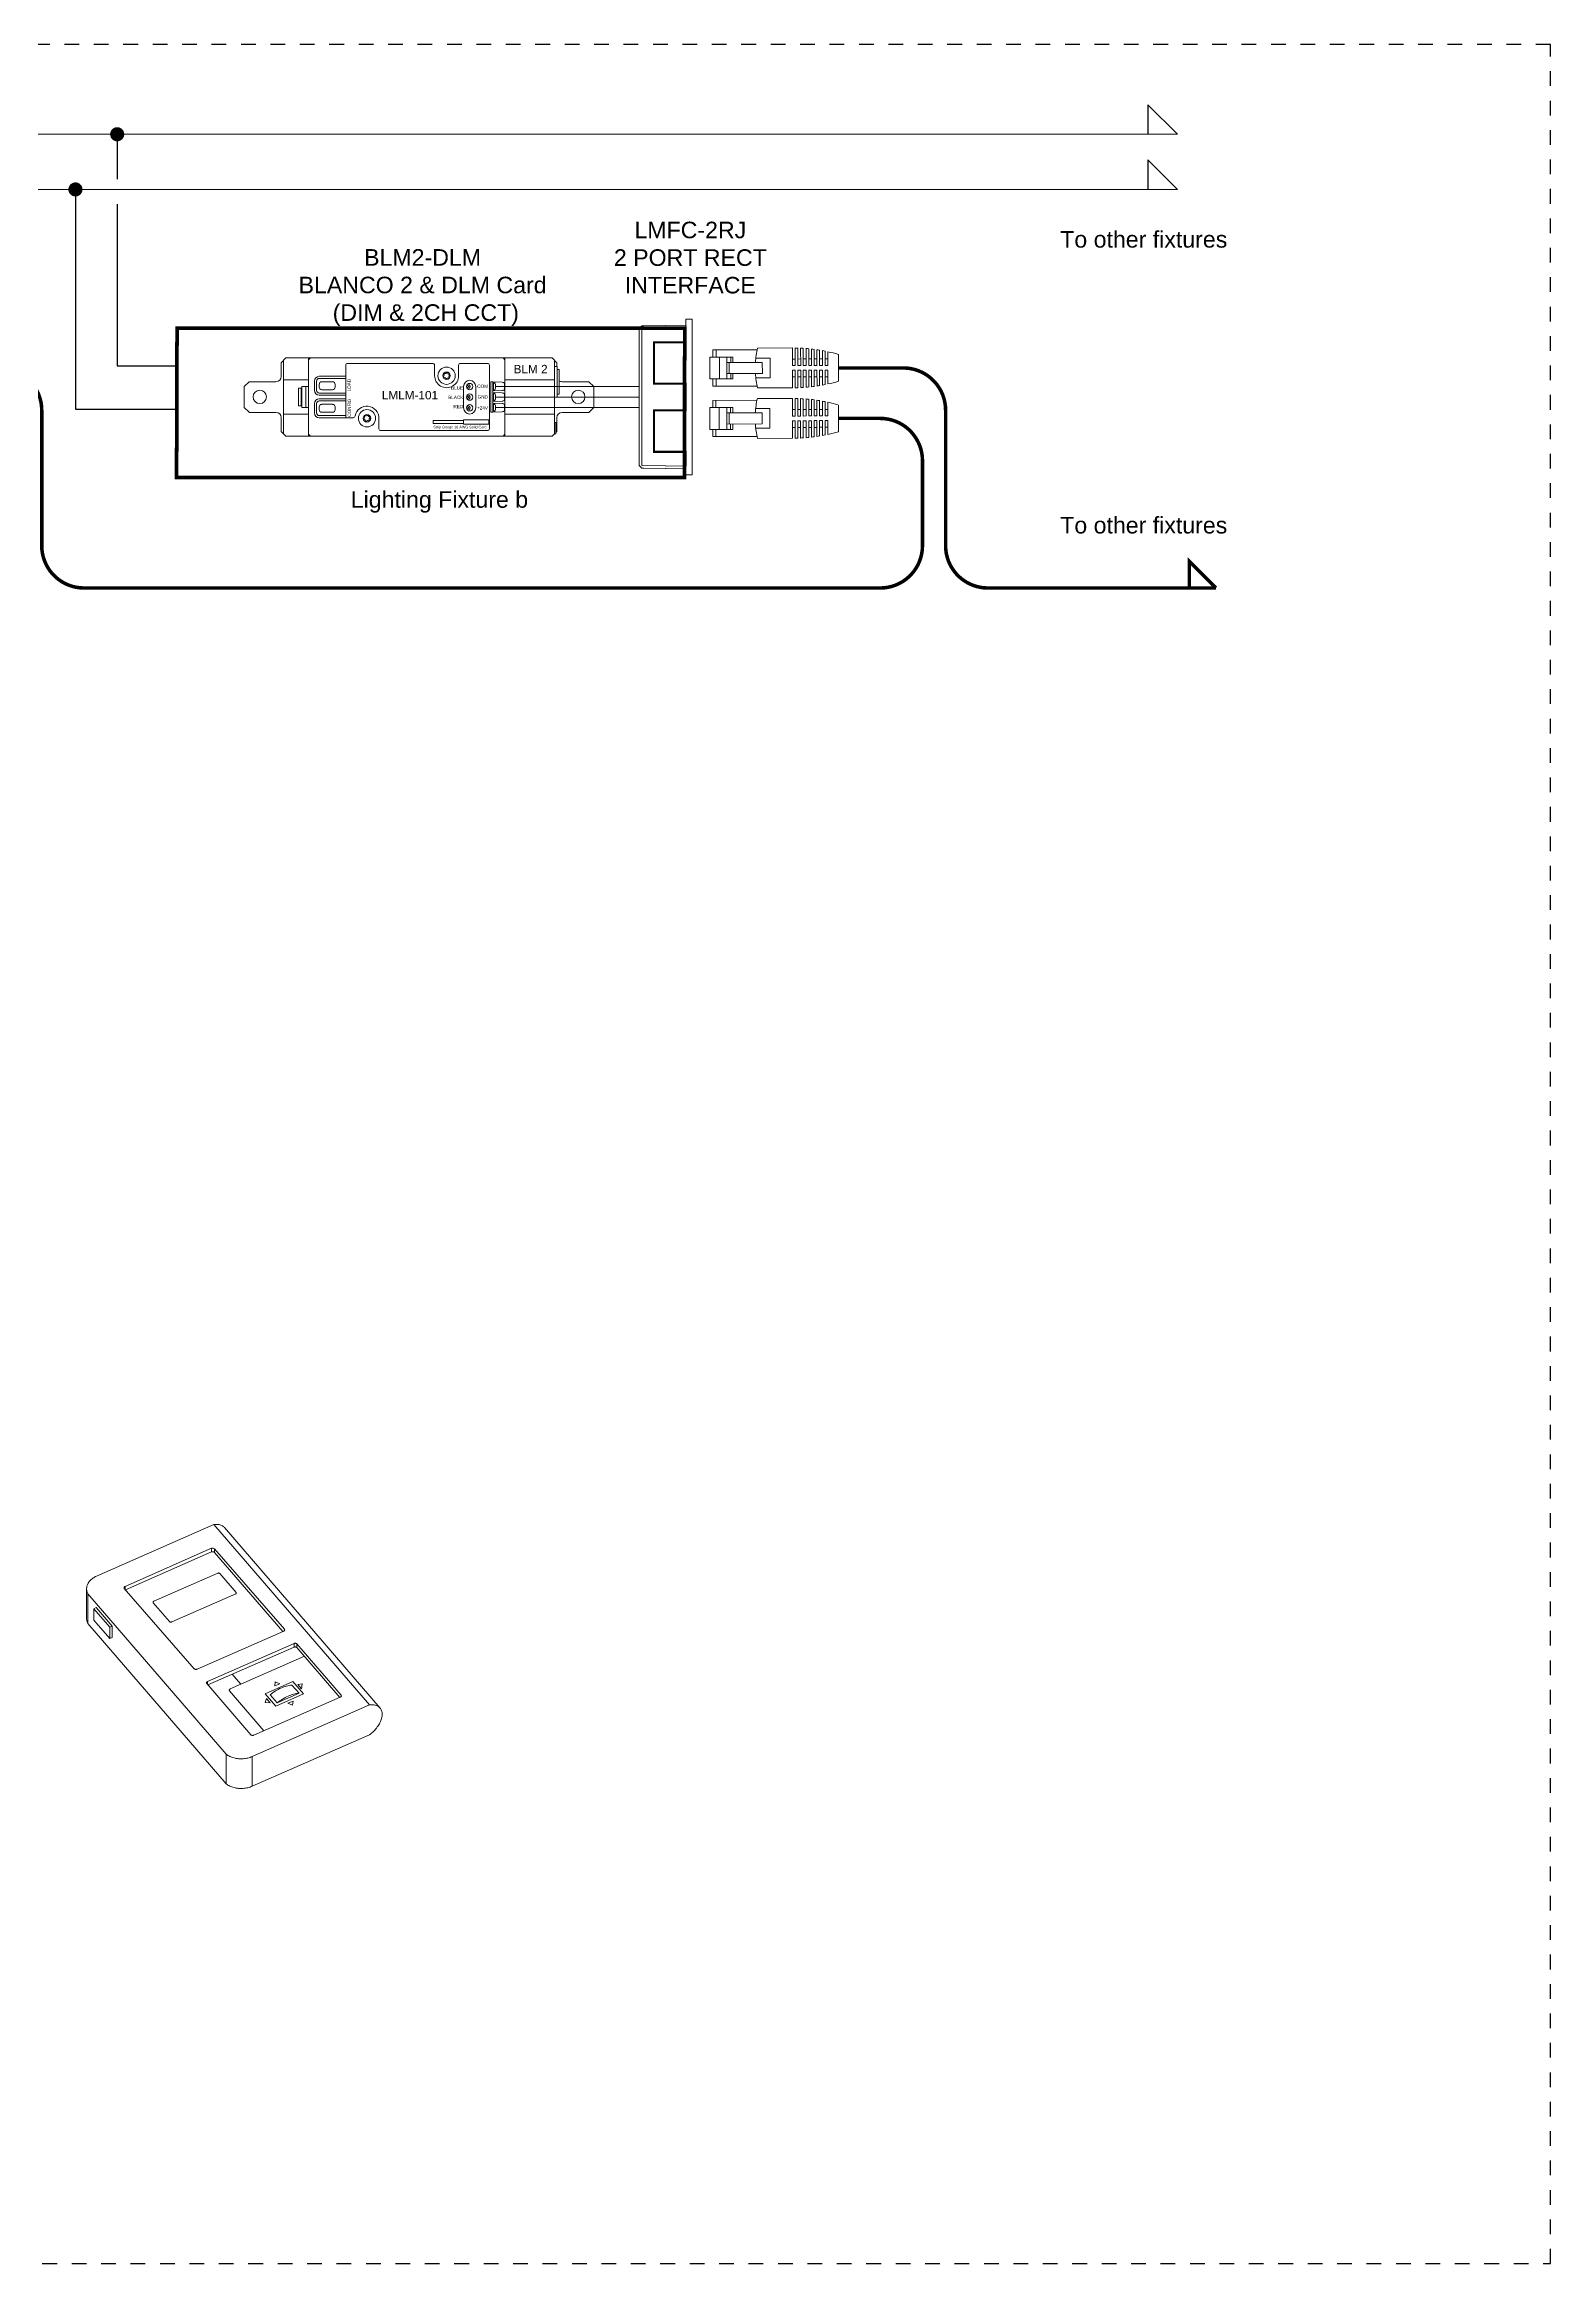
# Model space of a CAD drawing. Header units: inches. Extents: x -60 to 2005, y -577 to 104.
# Drawn here: x 347.67 to 373.26, y -100.17 to -62.46 of the extents above; entities that cross this region are included whole.
import ezdxf

# ---------------------------------------------------------------- set-up
doc = ezdxf.new("R2010")
doc.units = ezdxf.units.IN
doc.header["$MEASUREMENT"] = 0
doc.linetypes.add('Demo', pattern=[0.5, 0.25, -0.25])
doc.linetypes.add('SLD-Solid', pattern=[0])
doc.layers.get('0').update_dxf_attribs({"lineweight": 5})
doc.layers.add('PS Borders', color=40, linetype='Demo', lineweight=5, plot=False)
for name, color, linetype, lineweight in [('WS', 3, 'Continuous', 5), ('WS_DETAIL', 7, 'Continuous', 5), ('WS_LineVoltage', 1, 'Continuous', 5)]:
    doc.layers.add(name, color=color, linetype=linetype, lineweight=lineweight)
doc.styles.add('ARIAL', font='arial.ttf')

# ---------------------------------------------------------------- blocks, each defined once
blk = doc.blocks.new('LMCT-100_i')
at = {"extrusion": (0, 0.700492, 0.71366)}
for p, q in [((-24.44, 12.57), (-4.49, 21.34)), ((21.96, -9.31), (-4.49, 21.34)), ((-2.72, 20.82), (23.73, -9.83)), ((-19.6, 10.84), (-4.88, 17.31)), ((-4.88, 16.69), (-19.52, 10.26)), ((-4.89, 17.31), (-4.89, 16.68)), ((-4.39, 17.23), (7.47, 3.58)), ((-4.39, 17.22), (-4.39, 16.6)), ((7.2, 3.17), (-4.39, 16.6)), ((-14.71, 8.31), (-3.84, 13.09)), ((-3.47, 13.03), (-0.73, 9.81)), ((-26.13, 10.41), (-26.13, 5.37)), ((-25.93, 9.59), (-25.93, 4.54)), ((-25.92, 9.59), (-2.4, -17.69)), ((-7.85, -3.15), (-19.72, 10.49)), ((-19.6, 10.84), (-19.6, 10.35)), ((-12.03, 4.85), (-14.8, 8.05)), ((-0.8, 9.56), (-11.67, 4.79)), ((-24.48, 7.23), (-24.92, 7.04)), ((-24.92, 7.04), (-22.2, 3.89)), ((-24.92, 7.04), (-24.92, 5.11)), ((-22.2, 1.96), (-24.92, 5.11)), ((-22.2, 3.89), (-21.76, 4.08)), ((-22.2, 1.96), (-22.2, 3.89)), ((-21.76, 2.15), (-21.76, 4.08)), ((-21.76, 2.15), (-22.2, 1.96)), ((7.36, 3.23), (-7.36, -3.23)), ((-5.6, -5.33), (9.12, 1.14)), ((9.12, 0.51), (-5.52, -5.91)), ((7.47, 3.58), (7.47, 3.31)), ((9.12, 1.14), (9.12, 0.51)), ((9.61, 1.05), (17.1, -7.63)), ((9.61, 1.05), (9.61, 0.43)), ((16.9, -8.02), (9.61, 0.43)), ((-1.72, -6.58), (10.88, -1.04)), ((1.77, -14.36), (-5.72, -5.68)), ((-5.6, -5.33), (-5.6, -5.82)), ((3.96, -13.7), (-1.84, -6.93)), ((0.07, -5.79), (-1.38, -4.1)), ((4.2, -7.4), (8.9, -5.34)), ((6, -9.49), (4.2, -7.4)), ((6, -9.49), (10.7, -7.42)), ((6.24, -8.97), (9.96, -7.33)), ((8.76, -5.94), (9.96, -7.33)), ((10.7, -7.42), (8.9, -5.34)), ((21.96, -9.31), (2, -18.08)), ((16.98, -7.98), (2.27, -14.44)), ((5.05, -8.96), (4.42, -8.23)), ((6.24, -8.97), (5.04, -7.57)), ((17.1, -7.63), (17.1, -7.9)), ((2, -23.12), (21.96, -14.36)), ((-2.4, -22.73), (-2.4, -17.69)), ((2, -18.08), (2, -23.12))]:
    blk.add_line(p, q, dxfattribs=at)
for p, q in [((5.83, -6.07), (5.93, -5.37)), ((6.71, -5.7), (5.93, -5.37)), ((9.78, -5.85), (10.48, -5.73)), ((10.4, -6.57), (10.48, -5.73)), ((4.42, -8.23), (4.2, -8.91)), ((5.05, -8.96), (4.2, -8.91)), ((8.87, -9.36), (8.09, -9.03)), ((8.87, -9.36), (8.97, -8.66))]:
    blk.add_line(p, q)
at = {"extrusion": (-0.310472, -0.62793, 0.71366)}
for p, q in [((6.71, -5.7), (5.83, -6.07)), ((8.97, -8.66), (8.09, -9.03))]:
    blk.add_line(p, q, dxfattribs=at)
at = {"extrusion": (-0.692921, 0.102711, 0.71366)}
blk.add_line((10.4, -6.57), (9.78, -5.85), dxfattribs=at)
for centre in [(-4.71, 16.87), (-4.71, 16.25)]:
    blk.add_arc(centre, 0.477, 48.6015, 112.129)
for points, knots in [([(-4.49, 21.34), (-4.24, 21.37), (-3.76, 21.38), (-3.16, 21.21), (-2.85, 20.98), (-2.72, 20.83), (-2.72, 20.82)], [0, 0, 0, 0, 0.1, 0.2, 0.3, 0.3044799, 0.3044799, 0.3044799, 0.3044799]), ([(-25.93, 4.54), (-26.02, 4.72), (-26.11, 5), (-26.13, 5.28), (-26.13, 5.37)], [0, 0, 0, 0, 0.1666667, 0.2459578, 0.2459578, 0.2459578, 0.2459578])]:
    blk.add_open_spline(points, degree=3, knots=knots)
for points in [[(-24.44, 12.57), (-24.67, 12.47), (-25.09, 12.23), (-25.6, 11.79), (-25.95, 11.27), (-26.13, 10.71), (-26.14, 10.14), (-26.02, 9.77), (-25.93, 9.59)], [(-3.84, 13.09), (-3.82, 13.1), (-3.78, 13.11), (-3.71, 13.12), (-3.64, 13.11), (-3.57, 13.1), (-3.52, 13.07), (-3.49, 13.04), (-3.47, 13.03)], [(-19.72, 10.49), (-19.73, 10.51), (-19.76, 10.55), (-19.77, 10.62), (-19.77, 10.69), (-19.73, 10.75), (-19.68, 10.8), (-19.63, 10.83), (-19.6, 10.84)], [(-14.8, 8.05), (-14.81, 8.07), (-14.83, 8.1), (-14.84, 8.15), (-14.83, 8.2), (-14.81, 8.24), (-14.77, 8.28), (-14.73, 8.3), (-14.71, 8.31)], [(-0.73, 9.81), (-0.72, 9.8), (-0.7, 9.77), (-0.69, 9.72), (-0.69, 9.67), (-0.72, 9.62), (-0.76, 9.58), (-0.8, 9.56), (-0.82, 9.55)], [(-11.67, 4.79), (-11.69, 4.78), (-11.73, 4.76), (-11.8, 4.75), (-11.87, 4.76), (-11.93, 4.78), (-11.99, 4.81), (-12.02, 4.83), (-12.03, 4.85)], [(7.47, 3.58), (7.49, 3.56), (7.51, 3.52), (7.53, 3.46), (7.52, 3.39), (7.48, 3.32), (7.43, 3.27), (7.38, 3.24), (7.35, 3.23)], [(9.12, 1.14), (9.14, 1.15), (9.2, 1.17), (9.3, 1.18), (9.39, 1.17), (9.48, 1.15), (9.56, 1.11), (9.6, 1.07), (9.61, 1.05)], [(9.61, 0.43), (9.6, 0.45), (9.56, 0.48), (9.48, 0.52), (9.39, 0.55), (9.3, 0.56), (9.2, 0.54), (9.14, 0.53), (9.12, 0.51)], [(-7.36, -3.23), (-7.38, -3.24), (-7.44, -3.26), (-7.54, -3.27), (-7.63, -3.27), (-7.72, -3.24), (-7.8, -3.2), (-7.84, -3.17), (-7.85, -3.15)], [(-5.72, -5.68), (-5.73, -5.66), (-5.76, -5.62), (-5.77, -5.56), (-5.76, -5.49), (-5.73, -5.42), (-5.67, -5.37), (-5.62, -5.34), (-5.6, -5.33)], [(-1.84, -6.93), (-1.85, -6.91), (-1.88, -6.87), (-1.89, -6.8), (-1.88, -6.74), (-1.85, -6.67), (-1.8, -6.62), (-1.75, -6.59), (-1.72, -6.58)], [(5.04, -7.57), (5.33, -7.34), (5.94, -6.91), (6.9, -6.4), (7.85, -6.06), (8.47, -5.96), (8.76, -5.94)], [(9.96, -7.33), (9.67, -7.35), (9.06, -7.46), (8.1, -7.8), (7.14, -8.3), (6.53, -8.73), (6.24, -8.97)], [(17.1, -7.63), (17.12, -7.65), (17.14, -7.69), (17.16, -7.75), (17.15, -7.82), (17.11, -7.88), (17.06, -7.94), (17.01, -7.97), (16.98, -7.98)], [(21.96, -14.36), (22.21, -14.17), (22.68, -13.76), (23.28, -13.06), (23.74, -12.32), (24.02, -11.58), (24.12, -10.88), (24.02, -10.27), (23.74, -9.78), (23.28, -9.44), (22.68, -9.27), (22.21, -9.28), (21.96, -9.31)], [(2.27, -14.44), (2.24, -14.46), (2.18, -14.48), (2.09, -14.49), (1.99, -14.48), (1.9, -14.45), (1.83, -14.42), (1.79, -14.38), (1.77, -14.36)], [(-2.4, -17.69), (-2.22, -17.83), (-1.8, -18.07), (-1.08, -18.32), (-0.3, -18.46), (0.5, -18.47), (1.29, -18.34), (1.78, -18.18), (2, -18.08)], [(2, -23.12), (1.78, -23.22), (1.29, -23.39), (0.5, -23.51), (-0.3, -23.5), (-1.08, -23.37), (-1.8, -23.11), (-2.22, -22.87), (-2.4, -22.73)]]:
    blk.add_open_spline(points, degree=3)
at = {"layer": 'WS_DETAIL', "extrusion": (0, 0.700492, 0.71366)}
blk.add_line((-25.93, 4.54), (-2.4, -22.73), dxfattribs=at)
at = {"layer": 'WS_DETAIL'}
blk.add_line((-24.48, 7.23), (-21.76, 4.08), dxfattribs=at)
blk = doc.blocks.new('*U205')
for p, q in [((-11.65, 1), (-9.56, 1)), ((-11.65, 1), (-11.65, -0.99)), ((-7.37, 1.64), (-11.37, 1.65)), ((-11.37, 1.65), (-11.37, 1)), ((-11.09, 1), (-11.09, 1.65)), ((-10.79, -0.99), (-10.79, 1)), ((-10.12, -0.99), (-10.12, 1)), ((-6.89, 0.5), (-10.12, 0.51)), ((-9.89, 0.51), (-9.89, -0.49)), ((-9.76, 1), (-9.76, 0.51)), ((-9.56, 1), (-9.56, 0.5)), ((-7.49, 0.9), (-6.2, 0.9)), ((-7.33, 1.81), (-4.16, 1.8)), ((-6.89, 0.5), (-6.9, -0.5)), ((-6.2, 0.9), (-6.2, -0.9)), ((-4.16, 1.8), (-4.16, 0.21)), ((-4.16, 0.81), (-3.92, 0.81)), ((-3.92, 0.21), (-4.16, 0.21)), ((-3.91, 1.8), (-3.92, 0.21)), ((-3.67, 1.79), (-3.67, 0.21)), ((-3.67, 0.81), (-3.42, 0.81)), ((-3.42, 0.21), (-3.67, 0.21)), ((-3.42, 1.78), (-3.42, 0.21)), ((-3.18, 1.77), (-3.18, 0.21)), ((-3.18, 0.81), (-2.93, 0.81)), ((-2.93, 0.21), (-3.18, 0.21)), ((-2.93, 1.75), (-2.93, 0.21)), ((-2.68, 1.73), (-2.68, 0.21)), ((-2.68, 0.81), (-2.44, 0.81)), ((-2.44, 0.21), (-2.68, 0.21)), ((-2.44, 1.7), (-2.44, 0.21)), ((-2.19, 1.67), (-2.19, 0.2)), ((-2.19, 0.81), (-1.94, 0.81)), ((-1.95, 0.2), (-2.19, 0.2)), ((-1.94, 1.64), (-1.95, 0.2)), ((-1.7, 1.6), (-1.7, 0.2)), ((-1.7, 0.8), (-1.45, 0.8)), ((-1.45, 0.2), (-1.7, 0.2)), ((-1.45, 1.55), (-1.45, 0.2)), ((-1.2, 1.51), (-1.21, 0.2)), ((-1.21, 0.8), (-0.96, 0.8)), ((-0.96, 0.2), (-1.21, 0.2)), ((-0.96, 1.45), (-0.96, 0.2)), ((0, -1.21), (0, 1.21)), ((-11.65, -0.99), (-9.56, -0.99)), ((-11.37, -1.63), (-11.37, -0.99)), ((-7.37, -1.64), (-11.37, -1.63)), ((-11.09, -1.63), (-11.09, -0.99)), ((-6.9, -0.5), (-10.12, -0.49)), ((-9.76, -0.5), (-9.76, -0.99)), ((-9.56, -0.99), (-9.56, -0.5)), ((-7.49, -0.9), (-6.2, -0.9)), ((-7.34, -1.8), (-4.17, -1.81)), ((-4.16, -0.21), (-4.17, -1.81)), ((-3.92, -0.21), (-4.16, -0.21)), ((-4.16, -0.81), (-3.92, -0.81)), ((-3.92, -0.21), (-3.92, -1.81)), ((-3.67, -0.21), (-3.67, -1.8)), ((-3.42, -0.21), (-3.67, -0.21)), ((-3.67, -0.81), (-3.43, -0.82)), ((-3.42, -0.21), (-3.43, -1.79)), ((-3.18, -0.21), (-3.18, -1.78)), ((-2.93, -0.22), (-3.18, -0.21)), ((-3.18, -0.82), (-2.93, -0.82)), ((-2.93, -0.22), (-2.93, -1.76)), ((-2.69, -0.22), (-2.69, -1.74)), ((-2.44, -0.22), (-2.69, -0.22)), ((-2.69, -0.82), (-2.44, -0.82)), ((-2.44, -0.22), (-2.44, -1.71)), ((-2.19, -0.22), (-2.19, -1.68)), ((-1.95, -0.22), (-2.19, -0.22)), ((-2.19, -0.82), (-1.95, -0.82)), ((-1.95, -0.22), (-1.95, -1.65)), ((-1.7, -0.22), (-1.7, -1.61)), ((-1.45, -0.22), (-1.7, -0.22)), ((-1.7, -0.82), (-1.45, -0.82)), ((-1.45, -0.22), (-1.45, -1.57)), ((-1.21, -0.22), (-1.21, -1.52)), ((-0.96, -0.22), (-1.21, -0.22)), ((-1.21, -0.82), (-0.96, -0.82)), ((-0.96, -0.22), (-0.96, -1.47))]:
    blk.add_line(p, q)
for centre, radius, start, end in [((0.65, -0.01), 8.19, 167.1781, 176.4172), ((-4.18, -13.27), 15.07, 88.045, 88.9822), ((-4.18, -13.27), 15.07, 86.1688, 87.1073), ((-4.18, -13.27), 15.07, 84.2885, 85.2293), ((-4.18, -13.27), 15.07, 82.4021, 83.3462), ((-4.18, -13.27), 15.07, 80.5075, 81.456), ((-4.18, -13.27), 15.07, 78.6025, 79.5565), ((-4.18, -13.27), 15.07, 73.8813, 77.6453), ((0.65, -0.01), 8.19, 183.4212, 192.6603), ((-4.15, 13.26), 15.07, 270.8562, 271.7934), ((-4.15, 13.26), 15.07, 272.7312, 273.6696), ((-4.15, 13.26), 15.07, 274.6091, 275.5499), ((-4.15, 13.26), 15.07, 276.4922, 277.4363), ((-4.15, 13.26), 15.07, 278.3824, 279.3309), ((-4.15, 13.26), 15.07, 280.282, 281.2359), ((-4.15, 13.26), 15.07, 282.1931, 285.9571)]:
    blk.add_arc(centre, radius, start, end)
blk = doc.blocks.new('*U202')
for p, q in [((-17.07, 9.97), (-16.43, 10.61)), ((-17.07, 8.11), (-17.07, 9.97)), ((-16.75, 0.32), (-16.75, 10.29)), ((-16.43, 10.61), (-13.08, 10.61)), ((-8.3, 2.49), (-8.3, 9.61)), ((-8.03, 9.88), (3.51, 9.88)), ((3.78, 9.61), (3.79, 8.21)), ((7.05, 9.61), (7.05, 8.2)), ((7.32, 9.88), (10.96, 9.88)), ((11.23, 9.61), (11.23, 1.01)), ((19.75, 10.61), (13.09, 10.61)), ((20.39, 9.97), (19.75, 10.61)), ((20.07, 0.32), (20.07, 10.29)), ((20.39, 9.45), (20.39, 9.97)), ((-22.11, 6.73), (-21.4, 7.39)), ((-22.11, 6.73), (-22.11, 3.88)), ((-21.4, 7.39), (-17.78, 7.39)), ((-16.75, 7.63), (-13.35, 7.63)), ((-14.36, 6.39), (-14.26, 6.39)), ((-13.74, 6.75), (-13.74, 3.86)), ((-12.55, 7.47), (-12.55, 6.21)), ((-12.26, 7.47), (-12.26, 6.21)), ((-11.9, 8.12), (-8.3, 8.12)), ((-11.9, 7.83), (-8.3, 7.83)), ((-11.9, 7.02), (-11.9, 6.66)), ((-11.54, 7.38), (-10.09, 7.38)), ((-11.54, 6.3), (-10.09, 6.3)), ((-9.73, 7.02), (-9.73, 6.67)), ((7.72, 6.75), (7.72, 3.82)), ((9.38, 6.75), (9.38, 3.82)), ((20.07, 7.63), (13.35, 7.63)), ((24.73, 7.39), (21.11, 7.39)), ((25.44, 6.73), (24.73, 7.39)), ((25.44, 6.73), (25.44, 3.88)), ((-22.11, 3.88), (-21.4, 3.23)), ((-21.4, 3.22), (-17.78, 3.22)), ((-14.36, 4.23), (-14.26, 4.23)), ((-12.55, 4.41), (-12.55, 3.14)), ((-12.26, 4.41), (-12.26, 3.14)), ((-11.9, 5.85), (-8.3, 5.85)), ((-11.9, 5.56), (-8.3, 5.56)), ((-11.9, 5.06), (-8.3, 5.06)), ((-11.9, 4.77), (-8.3, 4.77)), ((-11.9, 3.95), (-11.9, 3.59)), ((-11.54, 4.32), (-10.09, 4.32)), ((-11.54, 3.23), (-10.09, 3.23)), ((-9.73, 3.95), (-9.73, 3.6)), ((24.73, 3.21), (21.11, 3.21)), ((25.44, 3.88), (24.73, 3.22)), ((-17.07, 2.5), (-17.07, 0.64)), ((-17.07, 0.64), (-16.43, 0)), ((-16.75, 2.97), (-13.35, 2.97)), ((-16.43, 0), (-13.08, 0)), ((-11.9, 2.78), (-8.3, 2.78)), ((-11.9, 2.49), (-8.3, 2.49)), ((-8.3, 2.49), (-7.29, 2.49)), ((-3.78, 1), (-3.78, 2.42)), ((10.96, 0.74), (-3.51, 0.74)), ((19.75, 0), (13.08, 0)), ((20.07, 2.97), (13.35, 2.97)), ((20.07, 0.32), (19.75, 0)), ((20.39, 0.64), (20.26, 0.5)), ((20.39, 2.5), (20.39, 0.64))]:
    blk.add_line(p, q)
at = {"linetype": 'SLD-Solid', "lineweight": 15}
for p, q in [((-13.35, 10.34), (-13.08, 10.61)), ((13.08, 10.61), (13.35, 10.34)), ((13.35, 10.34), (13.08, 10.61)), ((-14.26, 6.75), (-13.35, 6.75)), ((-14.26, 3.86), (-14.26, 6.75)), ((8.16, 6.91), (8.4, 6.78)), ((8.4, 6.68), (8.16, 6.55)), ((8.49, 6.94), (8.27, 7.06)), ((8.27, 6.4), (8.49, 6.52)), ((11.41, 3.23), (11.41, 7.38)), ((11.71, 7.38), (11.41, 7.38)), ((11.71, 7.38), (11.71, 3.23)), ((11.71, 7.38), (12.98, 7.31)), ((12.98, 6.19), (11.71, 6.13)), ((13.29, 6.74), (13.29, 6.77)), ((-13.35, 3.86), (-14.26, 3.86)), ((8.16, 5.47), (8.4, 5.33)), ((8.4, 5.24), (8.16, 5.11)), ((8.16, 4.02), (8.4, 3.89)), ((8.4, 3.8), (8.16, 3.67)), ((8.49, 5.5), (8.27, 5.62)), ((8.27, 4.96), (8.49, 5.08)), ((8.49, 4.06), (8.27, 4.17)), ((8.27, 3.51), (8.49, 3.63)), ((11.71, 3.23), (11.41, 3.23)), ((11.71, 5.93), (12.98, 5.86)), ((12.98, 4.75), (11.71, 4.69)), ((11.71, 4.49), (12.98, 4.42)), ((11.71, 3.23), (11.72, 3.24)), ((12.98, 3.31), (11.72, 3.24)), ((11.72, 3.24), (11.72, 3.24)), ((13.29, 5.32), (13.29, 5.29)), ((13.29, 3.88), (13.29, 3.85)), ((-13.08, 0), (-13.35, 0.27)), ((13.35, 0.27), (13.08, 0)), ((13.08, 0), (13.35, 0.27))]:
    blk.add_line(p, q, dxfattribs=at)
at = {"linetype": 'SLD-Solid'}
for p, q in [((3.59, 2.1), (7.72, 2.1)), ((3.59, 1.7), (3.59, 2.1)), ((7.72, 1.7), (3.59, 1.7)), ((7.72, 1.6), (7.72, 2.19)), ((7.72, 2.19), (11.15, 2.19)), ((11.15, 1.6), (7.72, 1.6)), ((11.15, 2.19), (11.15, 1.6))]:
    blk.add_line(p, q, dxfattribs=at)
for points in [[(-13.35, 0), (-13.35, 10.61)], [(-13.35, 10.61), (13.35, 10.61)], [(-13.35, 0), (-13.35, 10.61)], [(-13.35, 0.27), (-13.35, 10.34)], [(-13.08, 10.61), (13.08, 10.61)], [(13.35, 0), (13.35, 10.61)], [(13.35, 0), (13.35, 10.61)], [(13.35, 10.34), (13.35, 0.27)], [(13.35, 10.34), (13.35, 0.27)], [(13.35, 0.27), (13.35, 10.34)], [(13.35, 10.34), (13.35, 0.27)], [(13.35, 0), (-13.35, 0)], [(13.08, 0), (-13.08, 0)]]:
    blk.add_lwpolyline(points)
for points in [[(20.44, 5.27), (20.07, 5.27), (20.07, 9.45), (20.44, 9.45)], [(-14.71, 6.49), (-14.36, 6.49), (-14.36, 4.13), (-14.71, 4.13)], [(20.71, 5.69), (20.44, 5.69), (20.44, 9.04), (20.71, 9.04)], [(20.07, 1.86), (20.26, 1.86), (20.26, 0.32), (20.07, 0.32)]]:
    blk.add_lwpolyline(points, close=True)
for centre, radius in [((5.41, 8.2), 1.17), ((-19.98, 5.32), 0.913), ((5.41, 8.2), 0.502), ((8.55, 6.73), 0.433), ((23.31, 5.32), 0.913), ((-5.41, 2.42), 1.17), ((8.55, 5.29), 0.433), ((8.55, 3.84), 0.433), ((-5.41, 2.42), 0.514)]:
    blk.add_circle(centre, radius)
for centre, radius, start, end in [((-8.03, 9.61), 0.271, 89.999, 180.0004), ((3.51, 9.61), 0.267, 359.3821, 90.8852), ((7.31, 9.61), 0.267, 89.3821, 180.8852), ((10.96, 9.61), 0.267, 359.3821, 90.8852), ((-17.78, 8.11), 0.715, 270, 0), ((-11.9, 7.47), 0.65, 90, 180), ((-11.9, 6.21), 0.65, 180, 270), ((-11.9, 7.47), 0.361, 90, 180), ((-11.9, 6.21), 0.361, 180, 270), ((-11.54, 7.02), 0.361, 90, 180), ((-11.54, 6.66), 0.361, 180, 270), ((-10.09, 7.02), 0.361, 360, 90), ((-10.09, 6.66), 0.361, 270, 0), ((5.42, 8.2), 1.63, 179.7756, 359.7756), ((8.55, 6.75), 0.831, 0, 180), ((8.37, 6.73), 0.242, 298.6939, 61.3061), ((21.11, 8.1), 0.715, 236.4766, 270), ((-17.78, 2.5), 0.715, 360, 90), ((-11.9, 4.41), 0.65, 90, 180), ((-11.9, 3.14), 0.65, 180, 270), ((-11.9, 4.41), 0.361, 90, 180), ((-11.9, 3.14), 0.361, 180, 270), ((-11.54, 3.95), 0.361, 90, 180), ((-11.54, 3.59), 0.361, 180, 270), ((-10.09, 3.95), 0.361, 360, 90), ((-10.09, 3.59), 0.361, 270, 0), ((-5.42, 2.42), 1.64, 359.8812, 168.0437), ((8.55, 3.82), 0.831, 180, 0), ((8.37, 5.29), 0.242, 298.6939, 61.3061), ((8.37, 3.84), 0.242, 298.6939, 61.3061), ((21.11, 2.5), 0.715, 90, 180), ((-7.29, 2.76), 0.27, 269.9364, 0), ((-3.51, 1), 0.267, 179.3821, 270.8852), ((10.96, 1), 0.267, 269.3821, 0.8852)]:
    blk.add_arc(centre, radius, start, end)
at = {"linetype": 'SLD-Solid', "lineweight": 15}
for centre, radius, start, end in [((5.08, 8.09), 0.0883, 125.4175, 268.3656), ((4.92, 8.31), 0.177, 305.4175, 28.3656), ((5.16, 8.43), 0.0883, 65.4175, 208.3656), ((5.07, 7.83), 0.177, 5.4175, 88.3656), ((5.27, 8.68), 0.177, 245.4175, 328.3656), ((5.33, 7.85), 0.0883, 185.4175, 328.3656), ((5.56, 7.71), 0.177, 65.4175, 148.3656), ((5.49, 8.54), 0.0883, 5.4175, 148.3656), ((5.76, 8.56), 0.177, 185.4175, 268.3656), ((5.67, 7.96), 0.0883, 245.4175, 28.3656), ((5.9, 8.08), 0.177, 125.4175, 208.3656), ((5.75, 8.3), 0.0883, 305.4175, 88.3656), ((8.37, 6.73), 0.0541, 298.694, 61.306), ((8.37, 5.29), 0.0541, 298.694, 61.306), ((8.37, 3.84), 0.0541, 298.694, 61.306), ((-5.75, 2.33), 0.0883, 122.6204, 265.5685), ((-5.9, 2.56), 0.177, 302.6204, 25.5685), ((-5.78, 2.07), 0.177, 2.6204, 85.5685), ((-5.66, 2.67), 0.0883, 62.6204, 205.5685), ((-5.54, 2.91), 0.177, 242.6204, 325.5685), ((-5.51, 2.08), 0.0883, 182.6204, 325.5685), ((-5.29, 1.93), 0.177, 62.6204, 145.5685), ((-5.32, 2.76), 0.0883, 2.6204, 145.5685), ((-5.05, 2.77), 0.177, 182.6204, 265.5685), ((-5.17, 2.17), 0.0883, 242.6204, 25.5685), ((-4.93, 2.28), 0.177, 122.6204, 205.5685), ((-5.07, 2.51), 0.0883, 302.6204, 85.5685)]:
    blk.add_arc(centre, radius, start, end, dxfattribs=at)
for centre, major_axis, ratio, start_param, end_param in [((11.92, 6.75), (0, 0.541), 0.267949, 4.712389, 7.853982), ((11.92, 6.75), (0, 0.541), 0.267949, 1.570796, 4.712389), ((12.95, 6.77), (0.555, 0), 0.97561, 1.150549, 1.518436), ((12.95, 6.74), (0.555, 0), 0.97561, 4.764749, 5.132636), ((13.26, 6.77), (0, 0.541), 0.052408, 4.712389, 5.266662), ((13.26, 6.74), (0, 0.541), 0.052408, 4.158116, 4.712389), ((11.92, 5.31), (0, 0.541), 0.267949, 4.712389, 7.853982), ((11.92, 5.31), (0, 0.541), 0.267949, 1.570796, 4.712389), ((11.92, 3.86), (0, 0.541), 0.267949, 4.712389, 7.853982), ((11.92, 3.86), (0, 0.541), 0.267949, 1.570796, 4.712389), ((12.95, 5.32), (0.555, 0), 0.97561, 1.150549, 1.518436), ((12.95, 5.29), (0.555, 0), 0.97561, 4.764749, 5.132636), ((12.95, 3.88), (0.555, 0), 0.97561, 1.150549, 1.518436), ((12.95, 3.85), (0.555, 0), 0.97561, 4.764749, 5.132636), ((13.26, 5.32), (0, 0.541), 0.052408, 4.712389, 5.266662), ((13.26, 5.29), (0, 0.541), 0.052408, 4.158116, 4.712389), ((13.26, 3.88), (0, 0.541), 0.052408, 4.712389, 5.266662), ((13.26, 3.85), (0, 0.541), 0.052408, 4.158116, 4.712389)]:
    blk.add_ellipse(centre, major_axis=major_axis, ratio=ratio, start_param=start_param, end_param=end_param, dxfattribs=at)
for points, knots in [([(13.29, 7.05), (13.29, 7.09), (13.28, 7.16), (13.24, 7.23), (13.2, 7.25), (13.18, 7.26)], [0, 0, 0, 0, 0.407499, 0.743184, 1, 1, 1, 1]), ([(13.18, 6.24), (13.2, 6.25), (13.25, 6.28), (13.28, 6.35), (13.29, 6.42), (13.29, 6.45)], [0, 0, 0, 0, 0.3262285, 0.6516328, 1, 1, 1, 1]), ([(13.29, 5.61), (13.29, 5.65), (13.28, 5.72), (13.24, 5.78), (13.2, 5.81), (13.18, 5.82)], [0, 0, 0, 0, 0.407499, 0.743184, 1, 1, 1, 1]), ([(13.18, 4.8), (13.2, 4.81), (13.25, 4.84), (13.28, 4.91), (13.29, 4.97), (13.29, 5.01)], [0, 0, 0, 0, 0.326228, 0.651633, 1, 1, 1, 1]), ([(13.29, 4.16), (13.29, 4.2), (13.28, 4.27), (13.24, 4.34), (13.2, 4.36), (13.18, 4.37)], [0, 0, 0, 0, 0.407499, 0.7431843, 1, 1, 1, 1]), ([(13.18, 3.35), (13.2, 3.37), (13.25, 3.39), (13.28, 3.47), (13.29, 3.53), (13.29, 3.56)], [0, 0, 0, 0, 0.326229, 0.651633, 1, 1, 1, 1])]:
    blk.add_open_spline(points, degree=3, knots=knots, dxfattribs=at)
at = {"style": 'ARIAL'}
for s, insert, char_height, width, attachment_point in [('BLM2-DLM\\PBLANCO 2 & DLM Card\\P (DIM & 2CH CCT)', (2.15, 25.41), 2.25, 47.0254, 2), ('BLM 2', (16.83, 9.1), 1.146, 7.4737, 5)]:
    blk.add_mtext(s, dxfattribs=dict(at, insert=insert, char_height=char_height, width=width, attachment_point=attachment_point))
at = {"char_height": 0.4512, "attachment_point": 1, "rotation": 90}
for s, insert in [('{\\fArial|b0|i0|c0|p34;LOAD}', (-8.06, 6.05)), ('{\\fArial|b0|i0|c0|p34;CONFIG}', (-8.03, 2.62))]:
    blk.add_mtext_dynamic_manual_height_columns(s, width=4.4804, gutter_width=15.88, heights=[0], dxfattribs=dict(at, insert=insert))
for s, width, insert, char_height, attachment_point in [('{\\fArial|b0|i0|c0|p34;LMLM-101}', 7.3694, (0.43, 5.55), 1.1459, 5), ('{\\fArial|b0|i0|c0|p34;BLUE}', 1.7958, (6.02, 6.77), 0.4512, 1), ('{\\fArial|b0|i0|c0|p34;COM}', 4.4804, (9.57, 6.99), 0.4512, 1), ('{\\fArial|b0|i0|c0|p34;BLACK}', 2.2012, (5.63, 5.48), 0.4512, 1), ('{\\fArial|b0|i0|c0|p34;RED}', 1.4551, (6.34, 4.24), 0.4512, 1), ('{\\fArial|b0|i0|c0|p34;+24V}', 4.4804, (9.55, 4.06), 0.4512, 1), ('{\\fArial|b0|i0|c0|p34;GND}', 4.4804, (9.63, 5.55), 0.4512, 1), ('{\\fArial|b0|i0|c0|p34;Strip Gauge 18 AWG Solid Core}', 20.446, (3.62, 1.4), 0.3609, 1)]:
    blk.add_mtext_dynamic_manual_height_columns(s, width=width, gutter_width=15.88, heights=[0], dxfattribs=dict(insert=insert, char_height=char_height, attachment_point=attachment_point))

msp = doc.modelspace()

# ---------------------------------------------------------------- linework, layer by layer
at = {"color": 7, "linetype": 'Continuous', "lineweight": 15}
for p, q in [((357.774, -67.293), (357.818, -67.247)), ((357.774, -67.293), (357.774, -69.615)), ((357.818, -67.291), (358.566, -67.278)), ((357.818, -69.617), (357.818, -67.291)), ((358.566, -67.234), (358.222, -67.24)), ((358.566, -67.133), (358.677, -67.133)), ((358.566, -67.133), (358.566, -69.775)), ((358.677, -67.133), (358.677, -69.775)), ((357.774, -68.273), (355.335, -68.273)), ((357.774, -68.454), (355.335, -68.454)), ((357.774, -68.634), (355.335, -68.634)), ((357.818, -69.661), (357.774, -69.615)), ((358.22, -69.624), (357.818, -69.617)), ((357.818, -69.661), (357.853, -69.662)), ((357.853, -69.662), (358.22, -69.668)), ((358.566, -69.63), (358.222, -69.624)), ((358.222, -69.668), (358.566, -69.674)), ((358.566, -69.775), (358.677, -69.775))]:
    msp.add_line(p, q, dxfattribs=at)
at = {"linetype": 'Continuous', "const_width": 0.0625}
msp.add_lwpolyline([(349.916, -69.821), (358.543, -69.821), (358.55, -67.282), (349.924, -67.282)], close=True, dxfattribs=at)
at = {"color": 7, "linetype": 'Continuous', "lineweight": 15}
msp.add_lwpolyline([(358.22, -67.24), (357.853, -67.247), (357.818, -67.247)], dxfattribs=at)
at = {"const_width": 0.0354}
msp.add_lwpolyline([(358.566, -67.278), (358.566, -67.523), (358.028, -67.523), (358.028, -68.226), (358.566, -68.226), (358.566, -68.682), (358.028, -68.682), (358.028, -69.385), (358.566, -69.385), (358.566, -69.63)], dxfattribs=at)
at = {"layer": 'PS Borders', "lineweight": -3}
msp.add_lwpolyline([(323.635, -100.169), (373.261, -100.169), (373.261, -62.462), (323.635, -62.462)], close=True, dxfattribs=at)
at = {"layer": 'WS', "const_width": 0.06}
for points in [[(345.804, -67.96), (346.906, -67.96, -0.414214), (347.625, -68.678), (347.625, -70.981, 0.414214), (348.344, -71.699), (361.87, -71.699, 0.414214), (362.589, -70.981), (362.589, -69.536, 0.414214), (361.87, -68.817), (361.16, -68.817)], [(361.161, -67.96), (362.263, -67.96, -0.414214), (362.982, -68.678), (362.982, -70.981, 0.414214), (363.701, -71.699), (367.575, -71.699)]]:
    msp.add_lwpolyline(points, format="xyb", dxfattribs=at)
msp.add_lwpolyline([(367.575, -71.699), (367.123, -71.247), (367.123, -71.699)], dxfattribs=at)
at = {"layer": 'WS_LineVoltage', "lineweight": -3}
for p, q in [((366.922, -63.989), (366.42, -63.487)), ((366.42, -63.487), (366.42, -63.989)), ((348.907, -63.989), (348.907, -64.751)), ((366.922, -64.927), (366.42, -64.425)), ((366.42, -64.425), (366.42, -64.927)), ((348.198, -64.927), (348.198, -68.661)), ((348.907, -65.175), (348.907, -67.925)), ((348.907, -67.925), (349.916, -67.925)), ((348.198, -68.661), (349.916, -68.661))]:
    msp.add_line(p, q, dxfattribs=at)
at = {"layer": 'WS_LineVoltage'}
for points in [[(366.922, -63.989), (329.961, -63.989)], [(366.922, -64.927), (329.961, -64.927)]]:
    msp.add_lwpolyline(points, dxfattribs=at)
at = {"layer": 'WS_LineVoltage', "const_width": 0.12}
for points in [[(348.847, -63.989, 1), (348.967, -63.989, 1)], [(348.138, -64.927, 1), (348.258, -64.927, 1)]]:
    msp.add_lwpolyline(points, format="xyb", close=True, dxfattribs=at)

# ---------------------------------------------------------------- block references
for name, p, xscale, yscale, zscale in [('*U202', (353.827, -69.117), 0.125, 0.125, 0.125), ('LMCT-100_i', (351, -89.746), 0.1, 0.1, 0.1)]:
    msp.add_blockref(name, p, dxfattribs=dict(xscale=xscale, yscale=yscale, zscale=zscale))
at = {"xscale": -0.1875, "yscale": 0.1875, "zscale": 0.1875, "rotation": 180}
for p in [(361.161, -67.96), (361.16, -68.817)]:
    msp.add_blockref('*U205', p, dxfattribs=at)

# ---------------------------------------------------------------- texts
at = {"insert": (358.645, -65.475), "char_height": 0.28125, "width": 6.01353, "attachment_point": 2, "style": 'ARIAL'}
msp.add_mtext('LMFC-2RJ\\P2 PORT RECT^JINTERFACE', dxfattribs=at)
at = {"lineweight": -3, "char_height": 0.28125, "width": 3.0814, "attachment_point": 1, "style": 'ARIAL'}
for s, insert in [('\\pi0.13349;To other fixtures', (364.796, -65.634)), ('\\pi0.056176;Lighting Fixture b', (352.819, -70.054)), ('\\pi0.13349;To other fixtures', (364.796, -70.491))]:
    msp.add_mtext(s, dxfattribs=dict(at, insert=insert))

doc.saveas('drawing.dxf')
